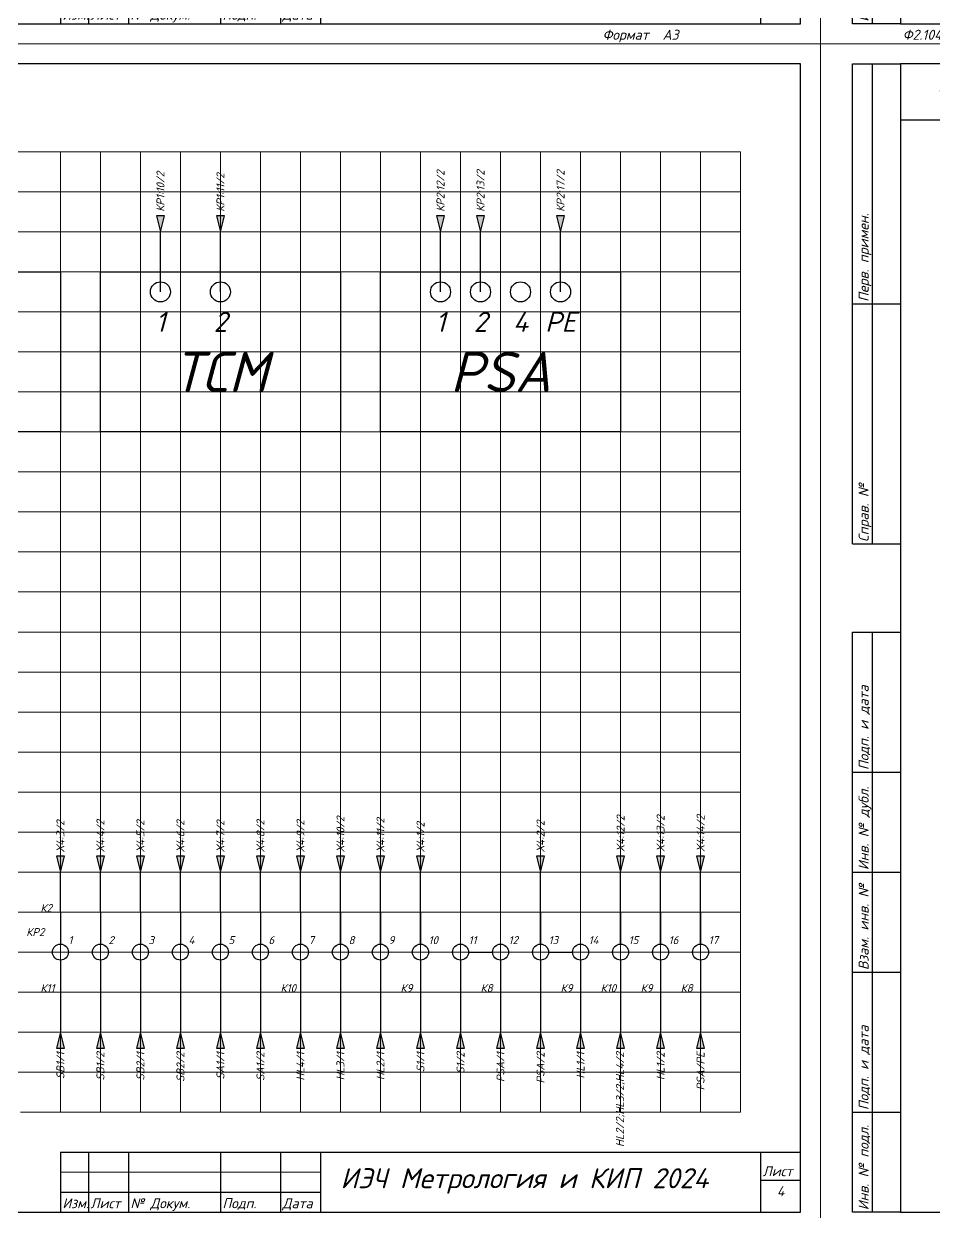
# Model space of a CAD drawing. Header units: millimetres. Extents: x 0 to 53000, y -591 to 24400.
# Drawn here: x 7380.8 to 7608.4, y -289 to 8 of the extents above; entities that cross this region are included whole.
import ezdxf
from ezdxf.enums import TextEntityAlignment as Align

# ---------------------------------------------------------------- set-up
doc = ezdxf.new("R2010")
doc.units = ezdxf.units.MM
for name, color, linetype, lineweight in [('4', 4, 'Continuous', 15), ('Основная', 7, 'Continuous', 30), ('Тонкая для кабелей', 7, 'Continuous', 15)]:
    doc.layers.add(name, color=color, linetype=linetype, lineweight=lineweight)
doc.layers.add('Обозначения контактов', color=7, linetype='Continuous')
doc.layers.add('Привязки', color=2, linetype='Continuous', lineweight=0, plot=False, transparency=0.8)
doc.layers.add('рамка', color=253, linetype='Continuous', lineweight=5, transparency=0.8)
doc.styles.add('WD_IEC', font='ISOCP2.shx', dxfattribs={"width": 0.9, "height": 4})
doc.styles.add('текст', font='isocpeui.ttf')

# ---------------------------------------------------------------- blocks, each defined once
blk = doc.blocks.new('*U110')
for p, q in [((8, 232), (8, 292)), ((8, 292), (20, 292)), ((13, 232), (13, 292)), ((90, 292), (90, 292)), ((90, 292), (90, 292)), ((90, 278), (90, 292)), ((90, 292), (90, 292)), ((90, 292), (90, 292)), ((90, 292), (90, 292)), ((20, 278), (90, 278)), ((8, 232), (20, 232)), ((8, 172), (8, 232)), ((13, 172), (13, 232)), ((8, 172), (20, 172)), ((8, 115), (8, 150)), ((8, 150), (20, 150)), ((13, 115), (13, 150)), ((8, 90), (8, 115)), ((8, 115), (20, 115)), ((13, 90), (13, 115)), ((8, 65), (8, 90)), ((8, 90), (20, 90)), ((13, 65), (13, 90)), ((8, 30), (8, 65)), ((8, 65), (20, 65)), ((13, 30), (13, 65)), ((8, 5), (8, 30)), ((8, 30), (20, 30)), ((13, 5), (13, 30)), ((230, 20), (415, 20)), ((230, 20), (230, 5)), ((237, 20), (237, 5)), ((247, 20), (247, 5)), ((270, 20), (270, 5)), ((285, 20), (285, 5)), ((295, 20), (295, 5)), ((405, 20), (405, 5)), ((415, 20), (415, 20)), ((415, 20), (415, 20)), ((405, 13), (415, 13)), ((230, 10), (295, 10)), ((20, 5), (8, 5)), ((230, 5), (295, 5)), ((415, 5), (415, 5)), ((415, 5), (415, 5)), ((415, 5), (415, 5)), ((415, 5), (415, 5)), ((415, 5), (415, 5)), ((415, 5), (415, 5)), ((415, 5), (415, 5))]:
    blk.add_line(p, q)
blk.add_lwpolyline([(20, 5), (415, 5), (415, 292), (20, 292)], close=True)
at = {"layer": '4'}
for p, q in [((230, 15), (295, 15)), ((415, 5), (415, 5)), ((415, 5), (415, 5)), ((415, 5), (415, 5)), ((415, 5), (415, 5)), ((415, 5), (415, 5)), ((415, 5), (415, 5)), ((415, 5), (415, 5)), ((415, 5), (415, 5)), ((415, 5), (415, 5))]:
    blk.add_line(p, q, dxfattribs=at)
at = {"layer": 'Привязки'}
blk.add_lwpolyline([(0, 0), (420, 0), (420, 297), (0, 297)], close=True, dxfattribs=at)
at = {"layer": 'рамка'}
blk.add_lwpolyline([(0, 297), (420, 297), (420, 0), (0, 0)], close=True, dxfattribs=at)
at = {"style": 'текст'}
for s, p in [('Перв. примен.', (12, 232.5)), ('Справ. №', (12, 172.5)), ('Подп. и дата', (12, 115.5)), ('Инв. № дубл.', (12, 90.5)), ('Взам. инв. №', (12, 65.5)), ('Подп. и дата', (12, 30.5)), ('Инв. № подл.', (12, 5.5))]:
    blk.add_text(s, height=2.5, rotation=90, dxfattribs=at).set_placement(p)
for s, height, p in [('Лист', 2.5, (405.5, 14)), ('Изм.', 2.5, (230.5, 6)), ('Лист', 2.5, (237.5, 6)), ('№ Докум.', 2.5, (247.5, 6)), ('Подп.', 2.5, (270.5, 6)), ('Дата', 2.5, (285.5, 6)), ('Ф2.104-1.', 0.005, (20, 4.99)), ('Ф2.104-1а.', 2.5, (20.5, 1)), ('Формат', 2.5, (365.5, 1)), ('А3', 2.5, (380.5, 1)), ('Разраб.', 0.0000135, (415, 5)), ('Пров.', 0.0000135, (415, 5)), ('Т.контр.', 0.0000135, (415, 5)), ('Н.контр.', 0.0000135, (415, 5)), ('Утв.', 0.0000135, (415, 5)), ('Лит.', 0.0000135, (415, 5)), ('Масса', 0.0000135, (415, 5)), ('Масштаб', 0.0000135, (415, 5)), ('Листов', 0.0000135, (415, 5)), ('А4', 0.025, (419.61, 0.01)), ('А2', 0.00833, (419.87, 0)), ('А1', 0.00625, (419.9, 0)), ('А0', 0.005, (419.92, 0))]:
    blk.add_text(s, height=height, dxfattribs=at).set_placement(p)
for tag, p, height in [('12', (90, 292), 0.00000373), ('13', (90, 292), 0.00000373), ('27', (90, 292), 0.00000522), ('29', (105, 249), 3.5), ('ИЗМ2', (230.5, 16), 2.5), ('ЛИСТИЗМ2', (237.5, 16), 2.5), ('№ДОКУМИЗМ2', (247.5, 16), 2.5), ('28', (415, 20), 0.0000438), ('ОБОЗНАЧЕНИЕ', (300, 11), 5), ('ИЗМ1', (230.5, 11), 2.5), ('ЛИСТИЗМ1', (237.5, 11), 2.5), ('№ДОКУМИЗМ1', (247.5, 11), 2.5), ('ПОДПИЗМ1', (270.5, 11), 2.5), ('ДАТАИЗМ1', (285.5, 11), 2.5), ('ДАТАНКОНТР', (285.5, 11), 2.5), ('ДАТАУТВ', (285.5, 6), 2.5), ('РАЗРАБ', (415, 5), 0.0000135), ('ЛИСТОВ', (415, 5), 0.0000135), ('ПРОВ', (415, 5), 0.0000135), ('ТКОНТР', (415, 5), 0.0000135), ('НКОНТР', (415, 5), 0.0000135), ('УТВ', (415, 5), 0.0000135), ('10', (415, 5), 0.0000135), ('11', (415, 5), 0.0000135), ('ПОДПИЗМ2', (415, 5), 0.0000135), ('ДАТАИЗМ2', (415, 5), 0.0000135), ('ИЗМ3', (415, 5), 0.0000135), ('ЛИСТИЗМ3', (415, 5), 0.0000135), ('№ДОКУМИЗМ3', (415, 5), 0.0000135), ('ПОДПИЗМ3', (415, 5), 0.0000135), ('ДАТАИЗМ3', (415, 5), 0.0000135), ('ИЗМ4', (415, 5), 0.0000135), ('ЛИСТИЗМ4', (415, 5), 0.0000135), ('№ДОКУМИЗМ4', (415, 5), 0.0000135), ('ПОДПИЗМ4', (415, 5), 0.0000135), ('ДАТАИЗМ4', (415, 5), 0.0000135), ('ДАТАРАЗРАБ', (415, 5), 0.0000135), ('ДАТАПРОВ', (415, 5), 0.0000135), ('ДАТАТКОНТР', (415, 5), 0.0000135)]:
    blk.add_attdef(tag, p, '', height=height, dxfattribs=at)
for tag, p, height, rotation in [('ОБОЗНАЧЕНИЕ-ВЕРХ', (85, 286), 3.5, 180), ('ПРИМЕНЯЕМОСТЬ', (19, 232.5), 2.5, 90), ('СПРАВ№', (19, 172.5), 2.5, 90), ('ДАТАУЧЁТАДУБЛ', (19, 115.5), 2.5, 90), ('ИНВ№ДУБЛ', (19, 90.5), 2.5, 90), ('ВЗАМИНВ№', (19, 65.5), 2.5, 90), ('ДАТАУЧЁТА', (19, 30.5), 2.5, 90), ('ИНВ№ПОДЛ', (19, 5.5), 2.5, 90)]:
    blk.add_attdef(tag, p, '', height=height, rotation=rotation, dxfattribs=at)
blk.add_attdef('30', text='', height=5, dxfattribs=at).set_placement((355, 34), align=Align.MIDDLE)
for tag, height, p in [('ЛИСТ', 2.5, (410, 9)), ('НАИМЕНОВАНИЕ1', 0.000027, (415, 5)), ('НАИМЕНОВАНИЕ2', 0.0000189, (415, 5)), ('НАИМЕНОВАНИЕ3', 0.0000189, (415, 5)), ('НАИМЕНОВАНИЕ4', 0.0000135, (415, 5)), ('МАССА', 0.0000189, (415, 5)), ('МАСШТАБ', 0.0000189, (415, 5)), ('МАТЕРИАЛ1', 0.0000135, (415, 5)), ('МАТЕРИАЛ2', 0.0000135, (415, 5)), ('МАТЕРИАЛ3', 0.0000135, (415, 5)), ('ПРЕДПРИЯТИЕ1', 0.0000189, (415, 5)), ('ПРЕДПРИЯТИЕ2', 0.0000189, (415, 5)), ('ПРЕДПРИЯТИЕ3', 0.0000189, (415, 5))]:
    blk.add_attdef(tag, text='', height=height, dxfattribs=at).set_placement(p, align=Align.CENTER)
for tag in ['ЛИТЕРА', 'ЛИТЕРА2', 'ЛИТЕРА3']:
    blk.add_attdef(tag, text='', height=0.0000135, dxfattribs=at).set_placement((415, 5), align=Align.RIGHT)
for tag in ['ИНДЕКС', 'ИНДЕКС2', 'ИНДЕКС3']:
    blk.add_attdef(tag, text='', height=0.0000135, dxfattribs=at).set_placement((415, 5), align=Align.TOP_LEFT)
blk = doc.blocks.new('VT0_02')
blk.add_circle((0, 0), 1.25)
at = {"style": 'WD_IEC', "flags": 1}
for tag, p in [('X2TERM01', (0, 1.25)), ('X4TERM01', (-1.25, 0)), ('X1TERM01', (1.25, 0)), ('X8TERM01', (0, -1.25))]:
    blk.add_attdef(tag, p, '', height=0.32, dxfattribs=at)

msp = doc.modelspace()

# ---------------------------------------------------------------- hatches: boundary and pattern name
at = {"layer": 'Основная'}
h = msp.add_hatch(color=256, dxfattribs=at)
h.dxf.hatch_style = 1
h.paths.add_polyline_path([(7415, -44), (7416, -40), (7415, -40)])
h.paths.add_polyline_path([(7415, -44), (7415, -40), (7414, -40)])
h = msp.add_hatch(color=256, dxfattribs=at)
h.dxf.hatch_style = 1
h.paths.add_polyline_path([(7430, -44), (7431, -40), (7430, -40)])
h.paths.add_polyline_path([(7430, -44), (7430, -40), (7429, -40)])
h = msp.add_hatch(color=256, dxfattribs=at)
h.dxf.hatch_style = 1
h.paths.add_polyline_path([(7485, -44), (7486, -40), (7485, -40)])
h.paths.add_polyline_path([(7485, -44), (7485, -40), (7484, -40)])
h = msp.add_hatch(color=256, dxfattribs=at)
h.dxf.hatch_style = 1
h.paths.add_polyline_path([(7495, -44), (7496, -40), (7495, -40)])
h.paths.add_polyline_path([(7495, -44), (7495, -40), (7494, -40)])
h = msp.add_hatch(color=256, dxfattribs=at)
h.dxf.hatch_style = 1
h.paths.add_polyline_path([(7515, -44), (7516, -40), (7515, -40)])
h.paths.add_polyline_path([(7515, -44), (7515, -40), (7514, -40)])
h = msp.add_hatch(color=256, dxfattribs=at)
h.dxf.hatch_style = 1
h.paths.add_polyline_path([(7390, -204), (7391, -200), (7390, -200)])
h.paths.add_polyline_path([(7390, -204), (7390, -200), (7389, -200)])
h = msp.add_hatch(color=256, dxfattribs=at)
h.dxf.hatch_style = 1
h.paths.add_polyline_path([(7400, -204), (7401, -200), (7400, -200)])
h.paths.add_polyline_path([(7400, -204), (7400, -200), (7399, -200)])
h = msp.add_hatch(color=256, dxfattribs=at)
h.dxf.hatch_style = 1
h.paths.add_polyline_path([(7410, -204), (7411, -200), (7410, -200)])
h.paths.add_polyline_path([(7410, -204), (7410, -200), (7409, -200)])
h = msp.add_hatch(color=256, dxfattribs=at)
h.dxf.hatch_style = 1
h.paths.add_polyline_path([(7420, -204), (7421, -200), (7420, -200)])
h.paths.add_polyline_path([(7420, -204), (7420, -200), (7419, -200)])
h = msp.add_hatch(color=256, dxfattribs=at)
h.dxf.hatch_style = 1
h.paths.add_polyline_path([(7430, -204), (7431, -200), (7430, -200)])
h.paths.add_polyline_path([(7430, -204), (7430, -200), (7429, -200)])
h = msp.add_hatch(color=256, dxfattribs=at)
h.dxf.hatch_style = 1
h.paths.add_polyline_path([(7440, -204), (7441, -200), (7440, -200)])
h.paths.add_polyline_path([(7440, -204), (7440, -200), (7439, -200)])
h = msp.add_hatch(color=256, dxfattribs=at)
h.dxf.hatch_style = 1
h.paths.add_polyline_path([(7450, -204), (7451, -200), (7450, -200)])
h.paths.add_polyline_path([(7450, -204), (7450, -200), (7449, -200)])
h = msp.add_hatch(color=256, dxfattribs=at)
h.dxf.hatch_style = 1
h.paths.add_polyline_path([(7460, -204), (7461, -200), (7460, -200)])
h.paths.add_polyline_path([(7460, -204), (7460, -200), (7459, -200)])
h = msp.add_hatch(color=256, dxfattribs=at)
h.dxf.hatch_style = 1
h.paths.add_polyline_path([(7470, -204), (7471, -200), (7470, -200)])
h.paths.add_polyline_path([(7470, -204), (7470, -200), (7469, -200)])
h = msp.add_hatch(color=256, dxfattribs=at)
h.dxf.hatch_style = 1
h.paths.add_polyline_path([(7480, -204), (7481, -200), (7480, -200)])
h.paths.add_polyline_path([(7480, -204), (7480, -200), (7479, -200)])
h = msp.add_hatch(color=256, dxfattribs=at)
h.dxf.hatch_style = 1
h.paths.add_polyline_path([(7510, -204), (7511, -200), (7510, -200)])
h.paths.add_polyline_path([(7510, -204), (7510, -200), (7509, -200)])
h = msp.add_hatch(color=256, dxfattribs=at)
h.dxf.hatch_style = 1
h.paths.add_polyline_path([(7530, -204), (7531, -200), (7530, -200)])
h.paths.add_polyline_path([(7530, -204), (7530, -200), (7529, -200)])
h = msp.add_hatch(color=256, dxfattribs=at)
h.dxf.hatch_style = 1
h.paths.add_polyline_path([(7540, -204), (7541, -200), (7540, -200)])
h.paths.add_polyline_path([(7540, -204), (7540, -200), (7539, -200)])
h = msp.add_hatch(color=256, dxfattribs=at)
h.dxf.hatch_style = 1
h.paths.add_polyline_path([(7550, -204), (7551, -200), (7550, -200)])
h.paths.add_polyline_path([(7550, -204), (7550, -200), (7549, -200)])
h = msp.add_hatch(color=256, dxfattribs=at)
h.dxf.hatch_style = 1
h.paths.add_polyline_path([(7390, -244), (7389, -248), (7390, -248)])
h.paths.add_polyline_path([(7390, -244), (7390, -248), (7391, -248)])
h = msp.add_hatch(color=256, dxfattribs=at)
h.dxf.hatch_style = 1
h.paths.add_polyline_path([(7400, -244), (7399, -248), (7400, -248)])
h.paths.add_polyline_path([(7400, -244), (7400, -248), (7401, -248)])
h = msp.add_hatch(color=256, dxfattribs=at)
h.dxf.hatch_style = 1
h.paths.add_polyline_path([(7410, -244), (7409, -248), (7410, -248)])
h.paths.add_polyline_path([(7410, -244), (7410, -248), (7411, -248)])
h = msp.add_hatch(color=256, dxfattribs=at)
h.dxf.hatch_style = 1
h.paths.add_polyline_path([(7420, -244), (7419, -248), (7420, -248)])
h.paths.add_polyline_path([(7420, -244), (7420, -248), (7421, -248)])
h = msp.add_hatch(color=256, dxfattribs=at)
h.dxf.hatch_style = 1
h.paths.add_polyline_path([(7430, -244), (7429, -248), (7430, -248)])
h.paths.add_polyline_path([(7430, -244), (7430, -248), (7431, -248)])
h = msp.add_hatch(color=256, dxfattribs=at)
h.dxf.hatch_style = 1
h.paths.add_polyline_path([(7440, -244), (7439, -248), (7440, -248)])
h.paths.add_polyline_path([(7440, -244), (7440, -248), (7441, -248)])
h = msp.add_hatch(color=256, dxfattribs=at)
h.dxf.hatch_style = 1
h.paths.add_polyline_path([(7450, -244), (7449, -248), (7450, -248)])
h.paths.add_polyline_path([(7450, -244), (7450, -248), (7451, -248)])
h = msp.add_hatch(color=256, dxfattribs=at)
h.dxf.hatch_style = 1
h.paths.add_polyline_path([(7460, -244), (7459, -248), (7460, -248)])
h.paths.add_polyline_path([(7460, -244), (7460, -248), (7461, -248)])
h = msp.add_hatch(color=256, dxfattribs=at)
h.dxf.hatch_style = 1
h.paths.add_polyline_path([(7470, -244), (7469, -248), (7470, -248)])
h.paths.add_polyline_path([(7470, -244), (7470, -248), (7471, -248)])
h = msp.add_hatch(color=256, dxfattribs=at)
h.dxf.hatch_style = 1
h.paths.add_polyline_path([(7480, -244), (7479, -248), (7480, -248)])
h.paths.add_polyline_path([(7480, -244), (7480, -248), (7481, -248)])
h = msp.add_hatch(color=256, dxfattribs=at)
h.dxf.hatch_style = 1
h.paths.add_polyline_path([(7490, -244), (7489, -248), (7490, -248)])
h.paths.add_polyline_path([(7490, -244), (7490, -248), (7491, -248)])
h = msp.add_hatch(color=256, dxfattribs=at)
h.dxf.hatch_style = 1
h.paths.add_polyline_path([(7500, -244), (7499, -248), (7500, -248)])
h.paths.add_polyline_path([(7500, -244), (7500, -248), (7501, -248)])
h = msp.add_hatch(color=256, dxfattribs=at)
h.dxf.hatch_style = 1
h.paths.add_polyline_path([(7510, -244), (7509, -248), (7510, -248)])
h.paths.add_polyline_path([(7510, -244), (7510, -248), (7511, -248)])
h = msp.add_hatch(color=256, dxfattribs=at)
h.dxf.hatch_style = 1
h.paths.add_polyline_path([(7520, -244), (7519, -248), (7520, -248)])
h.paths.add_polyline_path([(7520, -244), (7520, -248), (7521, -248)])
h = msp.add_hatch(color=256, dxfattribs=at)
h.dxf.hatch_style = 1
h.paths.add_polyline_path([(7530, -244), (7529, -248), (7530, -248)])
h.paths.add_polyline_path([(7530, -244), (7530, -248), (7531, -248)])
h = msp.add_hatch(color=256, dxfattribs=at)
h.dxf.hatch_style = 1
h.paths.add_polyline_path([(7540, -244), (7539, -248), (7540, -248)])
h.paths.add_polyline_path([(7540, -244), (7540, -248), (7541, -248)])
h = msp.add_hatch(color=256, dxfattribs=at)
h.dxf.hatch_style = 1
h.paths.add_polyline_path([(7550, -244), (7549, -248), (7550, -248)])
h.paths.add_polyline_path([(7550, -244), (7550, -248), (7551, -248)])

# ---------------------------------------------------------------- linework, layer by layer
for p, q in [((7414, -40), (7415, -44)), ((7416, -40), (7414, -40)), ((7415, -44), (7416, -40)), ((7429, -40), (7430, -44)), ((7431, -40), (7429, -40)), ((7430, -44), (7431, -40)), ((7484, -40), (7485, -44)), ((7486, -40), (7484, -40)), ((7485, -44), (7486, -40)), ((7494, -40), (7495, -44)), ((7496, -40), (7494, -40)), ((7495, -44), (7496, -40)), ((7514, -40), (7515, -44)), ((7516, -40), (7514, -40)), ((7515, -44), (7516, -40)), ((7415, -54), (7415, -44)), ((7430, -54), (7430, -44)), ((7485, -54), (7485, -44)), ((7495, -54), (7495, -44)), ((7515, -54), (7515, -44)), ((7415, -59), (7415, -54)), ((7430, -59), (7430, -54)), ((7485, -59), (7485, -54)), ((7495, -59), (7495, -54)), ((7515, -59), (7515, -54)), ((7389, -200), (7390, -204)), ((7391, -200), (7389, -200)), ((7390, -204), (7391, -200)), ((7399, -200), (7400, -204)), ((7401, -200), (7399, -200)), ((7400, -204), (7401, -200)), ((7409, -200), (7410, -204)), ((7411, -200), (7409, -200)), ((7410, -204), (7411, -200)), ((7419, -200), (7420, -204)), ((7421, -200), (7419, -200)), ((7420, -204), (7421, -200)), ((7429, -200), (7430, -204)), ((7431, -200), (7429, -200)), ((7430, -204), (7431, -200)), ((7439, -200), (7440, -204)), ((7441, -200), (7439, -200)), ((7440, -204), (7441, -200)), ((7449, -200), (7450, -204)), ((7451, -200), (7449, -200)), ((7450, -204), (7451, -200)), ((7459, -200), (7460, -204)), ((7461, -200), (7459, -200)), ((7460, -204), (7461, -200)), ((7469, -200), (7470, -204)), ((7471, -200), (7469, -200)), ((7470, -204), (7471, -200)), ((7479, -200), (7480, -204)), ((7481, -200), (7479, -200)), ((7480, -204), (7481, -200)), ((7509, -200), (7510, -204)), ((7511, -200), (7509, -200)), ((7510, -204), (7511, -200)), ((7529, -200), (7530, -204)), ((7531, -200), (7529, -200)), ((7530, -204), (7531, -200)), ((7539, -200), (7540, -204)), ((7541, -200), (7539, -200)), ((7540, -204), (7541, -200)), ((7549, -200), (7550, -204)), ((7551, -200), (7549, -200)), ((7550, -204), (7551, -200)), ((7390, -214), (7390, -204)), ((7400, -214), (7400, -204)), ((7410, -214), (7410, -204)), ((7420, -214), (7420, -204)), ((7430, -214), (7430, -204)), ((7440, -214), (7440, -204)), ((7450, -214), (7450, -204)), ((7460, -214), (7460, -204)), ((7460, -214), (7460, -204)), ((7470, -214), (7470, -204)), ((7470, -214), (7470, -204)), ((7480, -214), (7480, -204)), ((7480, -214), (7480, -204)), ((7510, -214), (7510, -204)), ((7530, -214), (7530, -204)), ((7530, -214), (7530, -204)), ((7540, -214), (7540, -204)), ((7540, -214), (7540, -204)), ((7550, -214), (7550, -204)), ((7550, -214), (7550, -204)), ((7390, -214), (7390, -222)), ((7400, -214), (7400, -222)), ((7410, -214), (7410, -222)), ((7420, -214), (7420, -222)), ((7430, -214), (7430, -222)), ((7440, -214), (7440, -222)), ((7450, -214), (7450, -222)), ((7460, -222), (7460, -214)), ((7460, -214), (7460, -222)), ((7470, -222), (7470, -214)), ((7470, -214), (7470, -222)), ((7480, -222), (7480, -214)), ((7480, -214), (7480, -222)), ((7510, -222), (7510, -214)), ((7510, -214), (7510, -222)), ((7530, -222), (7530, -214)), ((7530, -214), (7530, -222)), ((7540, -222), (7540, -214)), ((7540, -214), (7540, -222)), ((7550, -222), (7550, -214)), ((7550, -214), (7550, -222)), ((7492, -224), (7498, -224)), ((7512, -224), (7518, -224)), ((7390, -226), (7390, -244)), ((7400, -226), (7400, -244)), ((7410, -226), (7410, -244)), ((7420, -226), (7420, -244)), ((7430, -226), (7430, -244)), ((7440, -226), (7440, -244)), ((7450, -226), (7450, -244)), ((7460, -226), (7460, -244)), ((7470, -226), (7470, -244)), ((7480, -226), (7480, -244)), ((7490, -226), (7490, -244)), ((7500, -226), (7500, -244)), ((7510, -226), (7510, -244)), ((7520, -226), (7520, -244)), ((7530, -226), (7530, -244)), ((7540, -226), (7540, -244)), ((7550, -226), (7550, -244)), ((7390, -244), (7389, -248)), ((7391, -248), (7390, -244)), ((7400, -244), (7399, -248)), ((7401, -248), (7400, -244)), ((7410, -244), (7409, -248)), ((7411, -248), (7410, -244)), ((7420, -244), (7419, -248)), ((7421, -248), (7420, -244)), ((7430, -244), (7429, -248)), ((7431, -248), (7430, -244)), ((7440, -244), (7439, -248)), ((7441, -248), (7440, -244)), ((7450, -244), (7449, -248)), ((7451, -248), (7450, -244)), ((7460, -244), (7459, -248)), ((7461, -248), (7460, -244)), ((7470, -244), (7469, -248)), ((7471, -248), (7470, -244)), ((7480, -244), (7479, -248)), ((7481, -248), (7480, -244)), ((7490, -244), (7489, -248)), ((7491, -248), (7490, -244)), ((7500, -244), (7499, -248)), ((7501, -248), (7500, -244)), ((7510, -244), (7509, -248)), ((7511, -248), (7510, -244)), ((7520, -244), (7519, -248)), ((7521, -248), (7520, -244)), ((7530, -244), (7529, -248)), ((7531, -248), (7530, -244)), ((7540, -244), (7539, -248)), ((7541, -248), (7540, -244)), ((7550, -244), (7549, -248)), ((7551, -248), (7550, -244)), ((7389, -248), (7391, -248)), ((7399, -248), (7401, -248)), ((7409, -248), (7411, -248)), ((7419, -248), (7421, -248)), ((7429, -248), (7431, -248)), ((7439, -248), (7441, -248)), ((7449, -248), (7451, -248)), ((7459, -248), (7461, -248)), ((7469, -248), (7471, -248)), ((7479, -248), (7481, -248)), ((7489, -248), (7491, -248)), ((7499, -248), (7501, -248)), ((7509, -248), (7511, -248)), ((7519, -248), (7521, -248)), ((7529, -248), (7531, -248)), ((7539, -248), (7541, -248)), ((7549, -248), (7551, -248))]:
    msp.add_line(p, q, dxfattribs=at)
for points in [[(7330, -54), (7390, -54), (7390, -94), (7330, -94)], [(7400, -54), (7460, -54), (7460, -94), (7400, -94)], [(7470, -54), (7530, -54), (7530, -94), (7470, -94)]]:
    msp.add_lwpolyline(points, close=True, dxfattribs=at)
for centre in [(7390, -224), (7400, -224), (7410, -224), (7420, -224), (7430, -224), (7440, -224), (7450, -224), (7460, -224), (7470, -224), (7480, -224), (7490, -224), (7500, -224), (7510, -224), (7520, -224), (7530, -224), (7540, -224), (7550, -224)]:
    msp.add_circle(centre, 2, dxfattribs=at)
at = {"layer": 'Привязки'}
for p, q in [((7190, -24), (7560, -24)), ((7390, -24), (7390, -264)), ((7400, -24), (7400, -264)), ((7410, -24), (7410, -264)), ((7420, -24), (7420, -264)), ((7430, -24), (7430, -264)), ((7440, -24), (7440, -264)), ((7450, -24), (7450, -264)), ((7460, -24), (7460, -264)), ((7470, -24), (7470, -264)), ((7480, -24), (7480, -264)), ((7490, -24), (7490, -264)), ((7500, -24), (7500, -264)), ((7510, -24), (7510, -264)), ((7520, -24), (7520, -264)), ((7530, -24), (7530, -264)), ((7540, -24), (7540, -264)), ((7550, -24), (7550, -264)), ((7560, -24), (7560, -264)), ((7190, -34), (7560, -34)), ((7190, -44), (7560, -44)), ((7190, -54), (7560, -54)), ((7190, -64), (7560, -64)), ((7190, -74), (7560, -74)), ((7190, -84), (7560, -84)), ((7190, -94), (7560, -94)), ((7190, -104), (7560, -104)), ((7190, -114), (7560, -114)), ((7190, -124), (7560, -124)), ((7190, -134), (7560, -134)), ((7190, -144), (7560, -144)), ((7190, -154), (7560, -154)), ((7190, -164), (7560, -164)), ((7190, -174), (7560, -174)), ((7190, -184), (7560, -184)), ((7190, -194), (7560, -194)), ((7190, -204), (7560, -204)), ((7190, -214), (7560, -214)), ((7190, -224), (7560, -224)), ((7190, -234), (7560, -234)), ((7190, -244), (7560, -244)), ((7190, -254), (7560, -254)), ((7560, -264), (7380, -264))]:
    msp.add_line(p, q, dxfattribs=at)
at = {"layer": 'Тонкая для кабелей'}
for p, q in [((7552, -214), (7385, -214)), ((7442, -234), (7385, -234)), ((7472, -234), (7445, -234)), ((7492, -234), (7475, -234)), ((7512, -234), (7495, -234)), ((7522, -234), (7515, -234)), ((7532, -234), (7525, -234)), ((7542, -234), (7535, -234)), ((7552, -234), (7545, -234))]:
    msp.add_line(p, q, dxfattribs=at)

# ---------------------------------------------------------------- block references
ref = msp.add_blockref('*U110', (7160, 3))
ref.add_attrib('ОБОЗНАЧЕНИЕ', '15.01.31-1-2024', (7460, 14), dxfattribs={"height": 5, "style": 'текст'})
ref.add_attrib('ОБОЗНАЧЕНИЕ-ВЕРХ', '15.01.31-1-2024', (7245, 289), dxfattribs={"height": 3.5, "rotation": 180, "style": 'текст'})
ref.add_attrib('НАИМЕНОВАНИЕ1', 'Система', dxfattribs={"height": 0.0000189, "style": 'текст'}).set_placement((7574.99954, 8.00017), align=Align.CENTER)
ref.add_attrib('НАИМЕНОВАНИЕ2', 'автоматического управления', dxfattribs={"height": 0.0000189, "style": 'текст'}).set_placement((7574.99954, 8.00014), align=Align.CENTER)
ref.add_attrib('НАИМЕНОВАНИЕ3', 'уровнем', dxfattribs={"height": 0.0000189, "style": 'текст'}).set_placement((7574.99954, 8.00011), align=Align.CENTER)
ref.add_attrib('РАЗРАБ', 'Соловьев И. П.', (7574.99909, 8.00014), dxfattribs={"height": 0.0000108, "style": 'текст'})
ref.add_attrib('ЛИСТОВ', '3', (7574.99992, 8.00009), dxfattribs={"height": 0.0000135, "style": 'текст'})
ref.add_attrib('ЛИСТ', '4', dxfattribs={"height": 2.5, "style": 'текст'}).set_placement((7570, 12), align=Align.CENTER)
ref.add_attrib('МАТЕРИАЛ2', 'Принципиальная электрическая схема', dxfattribs={"height": 0.0000135, "style": 'текст'}).set_placement((7574.99954, 8.00003), align=Align.CENTER)
ref.add_attrib('ПРЕДПРИЯТИЕ1', 'ФГБОУ ДПО "Институт', dxfattribs={"height": 0.0000108, "style": 'текст'}).set_placement((7574.99986, 8.00006), align=Align.CENTER)
ref.add_attrib('ПРЕДПРИЯТИЕ2', 'развития профессионального', dxfattribs={"height": 0.0000108, "style": 'текст'}).set_placement((7574.99986, 8.00003), align=Align.CENTER)
ref.add_attrib('ПРЕДПРИЯТИЕ3', 'образования"', dxfattribs={"height": 0.0000108, "style": 'текст'}).set_placement((7574.99986, 8.00001), align=Align.CENTER)
ref = msp.add_blockref('*U110', (7580, 3))
ref.add_attrib('ОБОЗНАЧЕНИЕ', '15.01.31-1-2024', (7880, 14), dxfattribs={"height": 5, "style": 'текст'})
ref.add_attrib('ОБОЗНАЧЕНИЕ-ВЕРХ', '15.01.31-1-2024', (7665, 289), dxfattribs={"height": 3.5, "rotation": 180, "style": 'текст'})
ref.add_attrib('НАИМЕНОВАНИЕ1', 'Система', dxfattribs={"height": 0.0000189, "style": 'текст'}).set_placement((7994.99954, 8.00017), align=Align.CENTER)
ref.add_attrib('НАИМЕНОВАНИЕ2', 'автоматического управления', dxfattribs={"height": 0.0000189, "style": 'текст'}).set_placement((7994.99954, 8.00014), align=Align.CENTER)
ref.add_attrib('НАИМЕНОВАНИЕ3', 'уровнем', dxfattribs={"height": 0.0000189, "style": 'текст'}).set_placement((7994.99954, 8.00011), align=Align.CENTER)
ref.add_attrib('РАЗРАБ', 'Соловьев И. П.', (7994.99909, 8.00014), dxfattribs={"height": 0.0000108, "style": 'текст'})
ref.add_attrib('ЛИСТОВ', '3', (7994.99992, 8.00009), dxfattribs={"height": 0.0000135, "style": 'текст'})
ref.add_attrib('ЛИСТ', '5', dxfattribs={"height": 2.5, "style": 'текст'}).set_placement((7990, 12), align=Align.CENTER)
ref.add_attrib('МАТЕРИАЛ2', 'Принципиальная электрическая схема', dxfattribs={"height": 0.0000135, "style": 'текст'}).set_placement((7994.99954, 8.00003), align=Align.CENTER)
ref.add_attrib('ПРЕДПРИЯТИЕ1', 'ФГБОУ ДПО "Институт', dxfattribs={"height": 0.0000108, "style": 'текст'}).set_placement((7994.99986, 8.00006), align=Align.CENTER)
ref.add_attrib('ПРЕДПРИЯТИЕ2', 'развития профессионального', dxfattribs={"height": 0.0000108, "style": 'текст'}).set_placement((7994.99986, 8.00003), align=Align.CENTER)
ref.add_attrib('ПРЕДПРИЯТИЕ3', 'образования"', dxfattribs={"height": 0.0000108, "style": 'текст'}).set_placement((7994.99986, 8.00001), align=Align.CENTER)
ref = msp.add_blockref('*U110', (7160, -294))
ref.add_attrib('ОБОЗНАЧЕНИЕ', 'ИЭЧ Метрология и КИП 2024', (7460, -283), dxfattribs={"height": 5, "style": 'текст'})
ref.add_attrib('ОБОЗНАЧЕНИЕ-ВЕРХ', 'ИЭЧ Метрология и КИП 2024', (7245, -8), dxfattribs={"height": 3, "rotation": 180, "style": 'текст'})
ref.add_attrib('НАИМЕНОВАНИЕ1', 'Система', dxfattribs={"height": 0.0000189, "style": 'текст'}).set_placement((7574.99954, -288.99983), align=Align.CENTER)
ref.add_attrib('НАИМЕНОВАНИЕ2', 'автоматического управления', dxfattribs={"height": 0.0000189, "style": 'текст'}).set_placement((7574.99954, -288.99986), align=Align.CENTER)
ref.add_attrib('НАИМЕНОВАНИЕ3', 'уровнем', dxfattribs={"height": 0.0000189, "style": 'текст'}).set_placement((7574.99954, -288.99989), align=Align.CENTER)
ref.add_attrib('РАЗРАБ', 'Соловьев И. П.', (7574.99909, -288.99986), dxfattribs={"height": 0.0000108, "style": 'текст'})
ref.add_attrib('ЛИСТОВ', '3', (7574.99992, -288.99991), dxfattribs={"height": 0.0000135, "style": 'текст'})
ref.add_attrib('ЛИСТ', '4', dxfattribs={"height": 2.5, "style": 'текст'}).set_placement((7570, -285), align=Align.CENTER)
ref.add_attrib('МАТЕРИАЛ2', 'Принципиальная электрическая схема', dxfattribs={"height": 0.0000135, "style": 'текст'}).set_placement((7574.99954, -288.99997), align=Align.CENTER)
ref.add_attrib('ПРЕДПРИЯТИЕ1', 'ФГБОУ ДПО "Институт', dxfattribs={"height": 0.0000108, "style": 'текст'}).set_placement((7574.99986, -288.99994), align=Align.CENTER)
ref.add_attrib('ПРЕДПРИЯТИЕ2', 'развития профессионального', dxfattribs={"height": 0.0000108, "style": 'текст'}).set_placement((7574.99986, -288.99997), align=Align.CENTER)
ref.add_attrib('ПРЕДПРИЯТИЕ3', 'образования"', dxfattribs={"height": 0.0000108, "style": 'текст'}).set_placement((7574.99986, -288.99999), align=Align.CENTER)
ref = msp.add_blockref('*U110', (7580, -294))
ref.add_attrib('ОБОЗНАЧЕНИЕ', 'ИЭЧ Метрология и КИП 2024', (7880, -283), dxfattribs={"height": 5, "style": 'текст'})
ref.add_attrib('ОБОЗНАЧЕНИЕ-ВЕРХ', 'ИЭЧ Метрология и КИП 2024', (7665, -8), dxfattribs={"height": 3, "rotation": 180, "style": 'текст'})
ref.add_attrib('НАИМЕНОВАНИЕ1', 'Система', dxfattribs={"height": 0.0000189, "style": 'текст'}).set_placement((7994.99954, -288.99983), align=Align.CENTER)
ref.add_attrib('НАИМЕНОВАНИЕ2', 'автоматического управления', dxfattribs={"height": 0.0000189, "style": 'текст'}).set_placement((7994.99954, -288.99986), align=Align.CENTER)
ref.add_attrib('НАИМЕНОВАНИЕ3', 'уровнем', dxfattribs={"height": 0.0000189, "style": 'текст'}).set_placement((7994.99954, -288.99989), align=Align.CENTER)
ref.add_attrib('РАЗРАБ', 'Соловьев И. П.', (7994.99909, -288.99986), dxfattribs={"height": 0.0000108, "style": 'текст'})
ref.add_attrib('ЛИСТОВ', '3', (7994.99992, -288.99991), dxfattribs={"height": 0.0000135, "style": 'текст'})
ref.add_attrib('ЛИСТ', '5', dxfattribs={"height": 2.5, "style": 'текст'}).set_placement((7990, -285), align=Align.CENTER)
ref.add_attrib('МАТЕРИАЛ2', 'Принципиальная электрическая схема', dxfattribs={"height": 0.0000135, "style": 'текст'}).set_placement((7994.99954, -288.99997), align=Align.CENTER)
ref.add_attrib('ПРЕДПРИЯТИЕ1', 'ФГБОУ ДПО "Институт', dxfattribs={"height": 0.0000108, "style": 'текст'}).set_placement((7994.99986, -288.99994), align=Align.CENTER)
ref.add_attrib('ПРЕДПРИЯТИЕ2', 'развития профессионального', dxfattribs={"height": 0.0000108, "style": 'текст'}).set_placement((7994.99986, -288.99997), align=Align.CENTER)
ref.add_attrib('ПРЕДПРИЯТИЕ3', 'образования"', dxfattribs={"height": 0.0000108, "style": 'текст'}).set_placement((7994.99986, -288.99999), align=Align.CENTER)
at = {"layer": 'Обозначения контактов', "xscale": 2, "yscale": 2, "zscale": 2}
for p in [(7415, -59), (7430, -59), (7485, -59), (7495, -59), (7505, -59), (7515, -59)]:
    msp.add_blockref('VT0_02', p, dxfattribs=at)

# ---------------------------------------------------------------- texts
at = {"layer": 'Основная', "char_height": 2, "rotation": 90, "style": 'текст'}
for s, width, heights, insert, attachment_point in [('КР1:10/2', 5.8793103, [0], (7414, -39), 1), ('КР1:11/2', 5.8793103, [0], (7429, -39), 1), ('КР2:12/2', 5.8793103, [0], (7484, -39), 1), ('КР2:13/2', 5.8793103, [0], (7494, -39), 1), ('КР2:17/2', 5.8793103, [0], (7514, -39), 1), ('Х4:10/2', 5.8793103, [0], (7459, -199), 1), ('X4:12/2', 5.8793103, [0], (7529, -199), 1), ('\\pxt2;X4:13/2', 5.8793103, [2], (7539, -199), 1), ('\\pxt2;X4:14/2', 5.8793103, [2], (7549, -199), 1), ('Х4:3/2', 5.8793103, [0], (7389, -199), 1), ('Х4:4/2', 5.8793103, [0], (7399, -199), 1), ('Х4:5/2', 5.8793103, [0], (7409, -199), 1), ('Х4:6/2', 5.8793103, [0], (7419, -199), 1), ('Х4:7/2', 5.8793103, [0], (7429, -199), 1), ('Х4:8/2', 5.8793103, [0], (7439, -199), 1), ('Х4:9/2', 5.8793103, [0], (7449, -199), 1), ('Х4:11/2', 5.8793103, [0], (7469, -199), 1), ('Х4:1/2', 6.6758746, [1.22114], (7479, -199), 1), ('Х4:2/2', 5.8793103, [0], (7509, -199), 1), ('SB1/1', 6.9604084, [1.20329], (7391, -249), 9), ('SB1/2', 6.9604084, [1.20329], (7401, -249), 9), ('SB2/1', 6.9604084, [1.20329], (7411, -249), 9), ('SB2/2', 6.9604084, [1.20329], (7421, -249), 9), ('SA1/1', 6.9604084, [1.20329], (7431, -249), 9), ('SA1/2', 6.9604084, [1.20329], (7441, -249), 9), ('HL4/1', 6.9604084, [1.20329], (7451, -249), 9), ('HL3/1', 6.9604084, [1.20329], (7461, -249), 9), ('HL2/1', 6.9604084, [1.20329], (7471, -249), 9), ('S1/1', 6.9604084, [1.20329], (7481, -249), 9), ('S1/2', 6.9604084, [1.20329], (7491, -249), 9), ('PSA/1', 6.9604084, [1.20329], (7501, -249), 9), ('PSA/2', 6.9604084, [1.20329], (7511, -249), 9), ('HL1/1', 6.9604084, [1.20329], (7521, -249), 9), ('\\A1;HL2/2;HL3/2;HL4/2 ', 6.9604084, [1.20329], (7531, -249), 9), ('HL1/2', 6.9604084, [1.20329], (7541, -249), 9), ('PSA/PE', 6.9604084, [1.20329], (7551, -249), 9)]:
    msp.add_mtext_dynamic_manual_height_columns(s, width=width, gutter_width=200, heights=heights, dxfattribs=dict(at, insert=insert, attachment_point=attachment_point))
at = {"layer": 'Основная', "style": 'текст'}
for s, width, gutter_width, heights, insert, char_height, attachment_point in [('1', 10, 15, [0], (7415, -64), 5, 2), ('2', 10, 15, [0], (7430, -64), 5, 2), ('1', 10, 15, [0], (7485, -64), 5, 2), ('2', 10, 15, [0], (7495, -64), 5, 2), ('4', 10, 15, [0], (7505, -64), 5, 2), ('PE', 10, 15, [0], (7515, -64), 5, 2), ('ТСМ', 25, 200, [0], (7430, -74), 10, 2), ('PSA', 25, 200, [0], (7500, -74), 10, 2), ('КР2', 10, 200, [1.58713], (7386, -220), 2, 9), ('1', 3, 200, [0], (7392, -222), 2, 7), ('2', 3, 200, [0], (7402, -222), 2, 7), ('3', 3, 200, [0], (7412, -222), 2, 7), ('4', 3, 200, [0], (7422, -222), 2, 7), ('5', 3, 200, [0], (7432, -222), 2, 7), ('6', 3, 200, [0], (7442, -222), 2, 7), ('7', 3, 200, [0], (7452, -222), 2, 7), ('8', 3, 200, [0], (7462, -222), 2, 7), ('9', 3, 200, [0], (7472, -222), 2, 7), ('10', 3, 200, [0], (7482, -222), 2, 7), ('11', 3, 200, [0], (7492, -222), 2, 7), ('12', 3, 200, [0], (7502, -222), 2, 7), ('13', 3, 200, [0], (7512, -222), 2, 7), ('14', 3, 200, [0], (7522, -222), 2, 7), ('15', 3, 200, [0], (7532, -222), 2, 7), ('16', 3, 200, [0], (7542, -222), 2, 7), ('17', 3, 200, [0], (7552, -222), 2, 7)]:
    msp.add_mtext_dynamic_manual_height_columns(s, width=width, gutter_width=gutter_width, heights=heights, dxfattribs=dict(at, insert=insert, char_height=char_height, attachment_point=attachment_point))
at = {"layer": 'Тонкая для кабелей', "char_height": 2, "attachment_point": 7, "style": 'текст'}
for s, insert in [('К2', (7385, -214)), ('К11', (7385, -234)), ('К10', (7445, -234)), ('К9', (7475, -234)), ('К8', (7495, -234)), ('К9', (7515, -234)), ('К10', (7525, -234)), ('К9', (7535, -234)), ('К8', (7545, -234))]:
    msp.add_mtext_dynamic_manual_height_columns(s, width=10, gutter_width=200, heights=[0], dxfattribs=dict(at, insert=insert))

doc.saveas('drawing.dxf')
